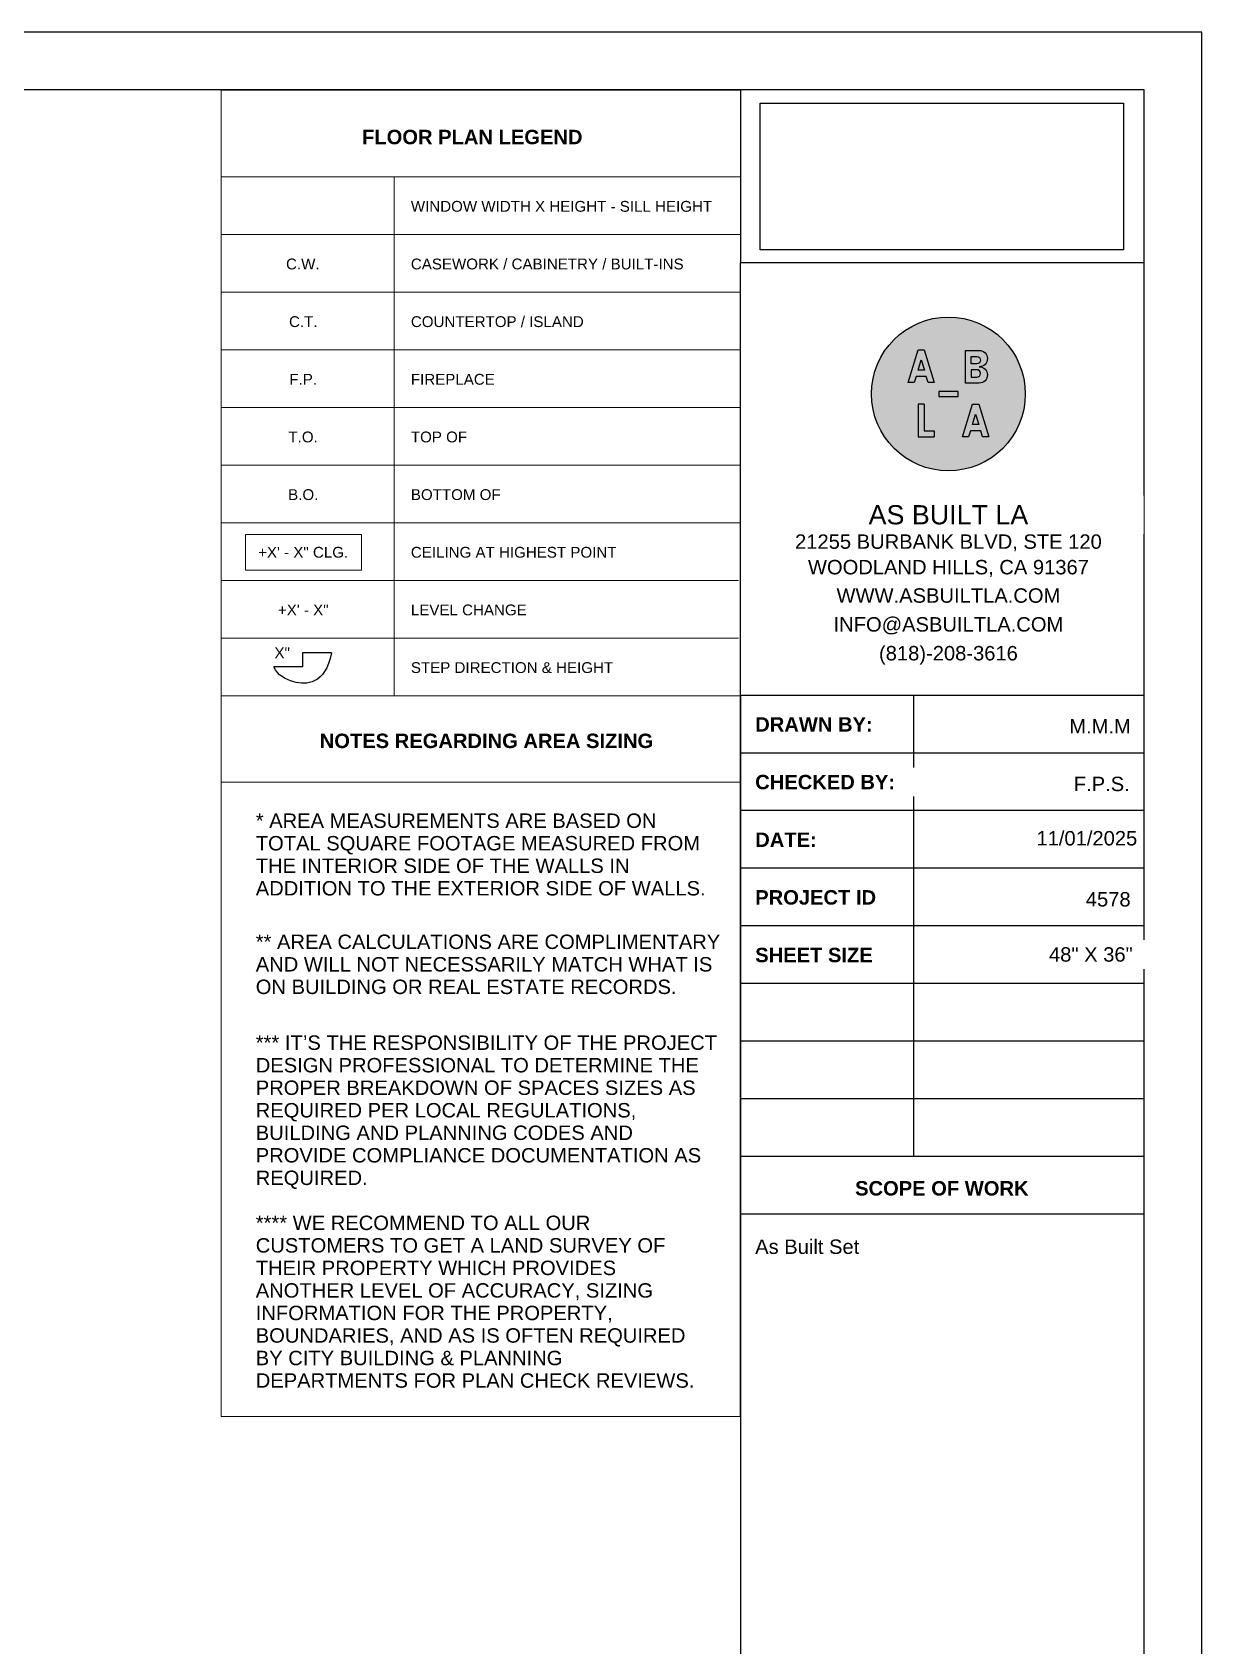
# Model space of a CAD drawing. Header units: inches. Extents: x -2078 to 106214, y -964 to 6385.
# Drawn here: x 63973 to 64622, y 4337 to 5233 of the extents above; entities that cross this region are included whole.
import ezdxf

# ---------------------------------------------------------------- set-up
doc = ezdxf.new("R2010")
doc.units = ezdxf.units.IN
doc.header["$MEASUREMENT"] = 0
doc.set_wipeout_variables(frame=1)
for name, color, linetype, lineweight in [('A-ANNO', 2, 'Continuous', 5), ('A-DETAIL-2', 20, 'Continuous', 25), ('A-DETAIL-3', 40, 'Continuous', 15)]:
    doc.layers.add(name, color=color, linetype=linetype, lineweight=lineweight)
doc.layers.add('A-HATCH', color=9, linetype='Continuous')
doc.layers.add('A-TB', color=7, linetype='Continuous')
doc.styles.add('Arial_3', font='arial.ttf', dxfattribs={"height": 0.125})
doc.styles.add('Arial_5', font='arial.ttf', dxfattribs={"height": 0.09375})
doc.styles.add('Arial_B_2', font='arialbd.ttf', dxfattribs={"height": 0.125})
doc.styles.add('JC', font='arial.ttf', dxfattribs={"height": 0.125})
picture_1 = doc.add_image_def('image1.png', size_in_pixel=(151, 61))

# ---------------------------------------------------------------- blocks, each defined once
blk = doc.blocks.new('JC_TB_48x36 - JC_TB_3624-1264225-Floor Plans')
at = {"layer": 'A-TB'}
for p, q in [((47.997, 24.012), (-0.003, 24.012)), ((47.997, -11.988), (47.997, 24.012)), ((47.497, 23.512), (0.747, 23.512)), ((43.997, 23.512), (43.997, -11.488)), ((47.497, -11.488), (47.497, 23.512)), ((47.497, 22.012), (43.997, 22.012)), ((47.497, 18.262), (43.997, 18.262)), ((45.497, 18.262), (45.497, 14.263)), ((47.497, 17.762), (43.997, 17.762)), ((47.497, 17.263), (43.997, 17.263)), ((47.497, 16.763), (43.997, 16.763)), ((47.497, 16.263), (43.997, 16.263)), ((47.497, 15.763), (43.997, 15.763)), ((47.497, 15.263), (43.997, 15.263)), ((47.497, 14.763), (43.997, 14.763)), ((47.497, 14.263), (43.997, 14.263)), ((47.497, 13.763), (43.997, 13.763))]:
    blk.add_line(p, q, dxfattribs=at)
at = {"layer": 'A-TB', "char_height": 0.125, "attachment_point": 1, "bg_fill": 2}
for s, insert, width, style in [('21255 Burbank Blvd, Ste 120', (44.596, 19.632), 2.74909, 'Arial_3'), ('(818)-208-3616', (45.182, 18.691), 1.44556, 'Arial_3'), ('SCOPE OF WORK', (44.992, 14.05), 1.82747, 'Arial_B_2')]:
    blk.add_mtext(s, dxfattribs=dict(at, insert=insert, width=width, style=style))
for s, insert, width, style in [('WOODLAND HILLS, CA 91367', (44.513, 19.437), 2.95425, 'Arial_3'), ('INFO@ASBUILTLA.COM', (44.738, 18.941), 2.41138, 'Arial_3'), ('DRAWN BY:', (44.126, 18.073), 1.22463, 'Arial_B_2'), ('CHECKED BY:', (44.126, 17.573), 1.4645, 'Arial_B_2'), ('DATE:', (44.126, 17.073), 0.63441, 'Arial_B_2'), ('PROJECT ID', (44.126, 16.573), 1.26566, 'Arial_B_2'), ('SHEET SIZE', (44.126, 16.073), 1.23725, 'Arial_B_2'), ('48" X 36"', (46.673, 16.078), 0.87428, 'Arial_3')]:
    blk.add_mtext(s, dxfattribs=dict(at, insert=insert, width=width, style=style))
at = {"layer": 'A-TB', "insert": (44.751, 19.191), "char_height": 0.125, "width": 2.37666, "attachment_point": 1, "style": 'Arial_3', "bg_fill": 2}
blk.add_mtext('WWW.ASBUILTLA.COM', dxfattribs=at)
blk = doc.blocks.new('Logo - ABLA - CAD Format')
at = {"layer": 'A-HATCH', "true_color": 0xc9ee63}
h = blk.add_hatch(color=71, dxfattribs=at)
h.dxf.hatch_style = 1
h.paths.add_polyline_path([(-0.707, 0.887), (-0.79, 0.617), (-0.624, 0.617)], flags=0)
h.paths.add_polyline_path([(0.595, 0.782), (0.736, 0.782, 1), (0.736, 0.977), (0.595, 0.977)], flags=0)
h.paths.add_polyline_path([(0.595, 0.438), (0.736, 0.438, 1), (0.736, 0.632), (0.595, 0.632)], flags=0)
h.paths.add_polyline_path([(0.624, -0.797), (0.79, -0.797), (0.707, -0.527)], flags=0)
h.paths.add_polyline_path([(-2, 0, 1), (2, 0, 1)])
h.paths.add_polyline_path([(0.803, 0.283), (0.44, 0.283), (0.44, 1.132), (0.803, 1.132, -1), (0.803, 0.707, -1)], flags=16)
h.paths.add_polyline_path([(0.736, 0.438), (0.595, 0.438), (0.595, 0.632), (0.736, 0.632, -1)], flags=0)
h.paths.add_polyline_path([(0.787, -0.267), (1.048, -1.116), (0.888, -1.116), (0.839, -0.957), (0.575, -0.957), (0.526, -1.116), (0.367, -1.116), (0.627, -0.267)], flags=16)
h.paths.add_polyline_path([(0.736, 0.782), (0.595, 0.782), (0.595, 0.977), (0.736, 0.977, -1)], flags=0)
h.paths.add_polyline_path([(0.707, -0.527), (0.79, -0.797), (0.624, -0.797)], flags=0)
h.paths.add_polyline_path([(0.25, 0.062), (0.25, -0.062), (-0.25, -0.062), (-0.25, 0.062)], flags=16)
h.paths.add_polyline_path([(-0.367, 0.298), (-0.526, 0.298), (-0.575, 0.458), (-0.839, 0.458), (-0.888, 0.298), (-1.048, 0.298), (-0.787, 1.147), (-0.627, 1.147)], flags=16)
h.paths.add_polyline_path([(-0.627, -0.267), (-0.627, -0.957), (-0.367, -0.957), (-0.367, -1.116), (-0.787, -1.116), (-0.787, -0.267)], flags=16)
h.paths.add_polyline_path([(-0.624, 0.617), (-0.79, 0.617), (-0.707, 0.887)], flags=0)
at = {"layer": 'A-HATCH'}
h = blk.add_hatch(color=250, dxfattribs=at)
h.dxf.hatch_style = 1
h.paths.add_polyline_path([(-0.627, 1.147), (-0.787, 1.147), (-1.048, 0.298), (-0.888, 0.298), (-0.839, 0.458), (-0.575, 0.458), (-0.526, 0.298), (-0.367, 0.298)])
h.paths.add_polyline_path([(-0.624, 0.617), (-0.79, 0.617), (-0.707, 0.887)], flags=16)
h.paths.add_polyline_path([(0.44, 0.283), (0.803, 0.283, 1), (0.803, 0.707, 1), (0.803, 1.132), (0.44, 1.132)])
h.paths.add_polyline_path([(0.595, 0.438), (0.595, 0.632), (0.736, 0.632, -1), (0.736, 0.438)], flags=16)
h.paths.add_polyline_path([(0.595, 0.782), (0.595, 0.977), (0.736, 0.977, -1), (0.736, 0.782)], flags=16)
h.paths.add_polyline_path([(0.367, -1.116), (0.526, -1.116), (0.575, -0.957), (0.839, -0.957), (0.888, -1.116), (1.048, -1.116), (0.787, -0.267), (0.627, -0.267)])
h.paths.add_polyline_path([(0.707, -0.527), (0.79, -0.797), (0.624, -0.797)], flags=16)
h.paths.add_polyline_path([(0.25, -0.062), (0.25, 0.062), (-0.25, 0.062), (-0.25, -0.062)])
h.paths.add_polyline_path([(-0.787, -1.116), (-0.367, -1.116), (-0.367, -0.957), (-0.627, -0.957), (-0.627, -0.267), (-0.787, -0.267)])
at = {"layer": 'A-HATCH', "true_color": 0xc9ee63}
h = blk.add_hatch(color=71, dxfattribs=at)
h.dxf.hatch_style = 1
h.paths.add_polyline_path([(-0.707, 0.887), (-0.79, 0.617), (-0.624, 0.617)])
h.paths.add_polyline_path([(0.736, 0.782, 1), (0.736, 0.977), (0.595, 0.977), (0.595, 0.782)])
h.paths.add_polyline_path([(0.595, 0.632), (0.595, 0.438), (0.736, 0.438, 1), (0.736, 0.632)])
h.paths.add_polyline_path([(0.624, -0.797), (0.79, -0.797), (0.707, -0.527)])
blk.add_circle((0, 0), 2)
at = {"layer": 'A-HATCH', "color": 250}
for points in [[(-0.627, 1.147), (-0.367, 0.298), (-0.526, 0.298), (-0.575, 0.458), (-0.839, 0.458), (-0.888, 0.298), (-1.048, 0.298), (-0.787, 1.147)], [(-0.707, 0.887), (-0.624, 0.617), (-0.79, 0.617)], [(0.25, 0.062), (-0.25, 0.062), (-0.25, -0.062), (0.25, -0.062)], [(0.787, -0.267), (1.048, -1.116), (0.888, -1.116), (0.839, -0.957), (0.575, -0.957), (0.526, -1.116), (0.367, -1.116), (0.627, -0.267)], [(0.707, -0.527), (0.79, -0.797), (0.624, -0.797)]]:
    blk.add_lwpolyline(points, close=True, dxfattribs=at)
for points in [[(0.803, 0.707, -1), (0.803, 0.283), (0.44, 0.283), (0.44, 1.132), (0.803, 1.132, -1)], [(0.595, 0.977), (0.736, 0.977, -1), (0.736, 0.782), (0.595, 0.782)], [(0.595, 0.438), (0.736, 0.438, 1), (0.736, 0.632), (0.595, 0.632)]]:
    blk.add_lwpolyline(points, format="xyb", close=True, dxfattribs=at)
for points in [[(-0.787, -0.267), (-0.787, -1.116), (-0.367, -1.116)], [(-0.627, -0.267), (-0.787, -0.267)], [(-0.627, -0.267), (-0.627, -0.957), (-0.367, -0.957)], [(-0.367, -0.957), (-0.367, -1.116)]]:
    blk.add_lwpolyline(points, dxfattribs=at)
blk = doc.blocks.new('TB-INFO-ABLA')
blk.add_wipeout([(168, 180), (168, 0), (0, 0), (0, 180)])
blk.add_wipeout([(168, 180), (168, 0), (0, 0), (0, 180)])
at = {"xscale": 16, "yscale": 16, "zscale": 16}
blk.add_blockref('Logo - ABLA - CAD Format', (86.6, 125.44), dxfattribs=at)
at = {"char_height": 6, "width": 168.6195, "attachment_point": 2, "style": 'JC', "bg_fill": 2}
for s, insert in [('21255 BURBANK BLVD, STE 120', (86.6, 66.99)), ('(818)-208-3616', (86.6, 20.54))]:
    blk.add_mtext(s, dxfattribs=dict(at, insert=insert))
for s, insert in [('WOODLAND HILLS, CA 91367', (86.6, 56.36)), ('INFO@ASBUILTLA.COM', (86.6, 32.54))]:
    blk.add_mtext(s, dxfattribs=dict(at, insert=insert))
at = {"insert": (86.6, 44.54), "char_height": 6, "width": 168.6195, "attachment_point": 2, "style": 'JC', "bg_fill": 2}
blk.add_mtext('WWW.ASBUILTLA.COM', dxfattribs=at)
blk.add_lwpolyline([(168, 180), (0, 180), (0, 0), (168, 0)], close=True)
at = {"insert": (86.6, 75.11), "char_height": 8, "width": 154.3467, "attachment_point": 5, "style": 'JC', "bg_fill": 2}
blk.add_mtext('AS BUILT LA ', dxfattribs=at)

msp = doc.modelspace()

# ---------------------------------------------------------------- linework, layer by layer
at = {"layer": 'A-DETAIL-2'}
for p, q in [((64122.992, 4880.504), (64106.992, 4880.504)), ((64138.992, 4888.334), (64122.992, 4888.334)), ((64122.992, 4888.334), (64122.992, 4880.504))]:
    msp.add_line(p, q, dxfattribs=at)
msp.add_open_spline([(64138.992, 4888.334), (64135.497, 4870.354), (64117.793, 4870.354), (64109.552, 4875.754), (64106.992, 4880.504)], degree=3, knots=[0, 0, 0, 0, 0.019910367, 0.034212717, 0.034212717, 0.034212717, 0.034212717], dxfattribs=at)
at = {"layer": 'A-DETAIL-3', "lineweight": 9}
for p, q in [((64365.88, 5200.443), (64077.88, 5200.443)), ((64077.88, 5200.443), (64077.88, 4864.443)), ((64365.88, 5152.443), (64077.88, 5152.443)), ((64173.88, 5152.443), (64173.88, 4864.443)), ((64365.88, 5120.443), (64077.88, 5120.443)), ((64365.88, 4768.443), (64365.88, 5104.443)), ((64365.88, 5104.443), (64365.88, 5056.443)), ((64365.88, 5088.443), (64077.88, 5088.443)), ((64365.88, 5056.443), (64077.88, 5056.443)), ((64365.88, 5024.443), (64077.88, 5024.443)), ((64365.88, 4992.443), (64077.88, 4992.443)), ((64365.88, 4960.443), (64077.88, 4960.443)), ((64365.88, 4928.443), (64077.88, 4928.443)), ((64365.88, 4896.443), (64077.88, 4896.443)), ((64365.88, 4864.443), (64077.88, 4864.443)), ((64077.88, 4864.443), (64077.88, 4464.443)), ((64365.88, 4864.443), (64077.88, 4864.443)), ((64365.88, 4464.443), (64365.88, 4864.443)), ((64077.88, 4816.443), (64365.88, 4816.443)), ((64077.88, 4464.443), (64365.88, 4464.443))]:
    msp.add_line(p, q, dxfattribs=at)

# ---------------------------------------------------------------- texts
at = {"layer": 'A-TB', "char_height": 8, "attachment_point": 1, "style": 'Arial_3', "bg_fill": 3, "box_fill_scale": 1.25, "bg_fill_color": 256, "bg_fill_true_color": 13158600, "bg_fill_transparency": 0}
for s, insert, width in [('M.M.M', (64548.402, 4851.482), 41.006), ('F.P.S.', (64550.896, 4819.482), 37.976), ('4578', (64557.573, 4755.482), 29.896), ('As Built Set', (64374.12, 4562.649), 70.498)]:
    msp.add_mtext(s, dxfattribs=dict(at, insert=insert, width=width))

# ---------------------------------------------------------------- next in the draw order: block references
at = {"layer": 'A-TB', "xscale": 64, "yscale": 64, "zscale": 64}
msp.add_blockref('JC_TB_48x36 - JC_TB_3624-1264225-Floor Plans', (61550.08, 3695.863), dxfattribs=at)

# ---------------------------------------------------------------- next in the draw order: linework, layer by layer
at = {"layer": 'A-ANNO', "flags": 128}
msp.add_lwpolyline([(64091.382, 4954.013), (64155.68, 4954.013), (64155.68, 4934.097), (64091.382, 4934.097)], close=True, dxfattribs=at)

# ---------------------------------------------------------------- next in the draw order: block references
at = {"xscale": 1.333333333333333, "yscale": 1.333333333333333, "zscale": 1.333333333333333}
msp.add_blockref('TB-INFO-ABLA', (64365.88, 4864.663), dxfattribs=at)

# ---------------------------------------------------------------- next in the draw order: texts
at = {"layer": 'A-ANNO', "lineweight": 50, "char_height": 8, "attachment_point": 1}
for s, insert, width, style in [('FLOOR PLAN LEGEND', (64156.011, 5178.533), 147.46, 'Arial_B_2'), ('NOTES REGARDING AREA SIZING', (64132.529, 4843.407), 221.998, 'Arial_B_2'), ('* AREA MEASUREMENTS ARE BASED ON ', (64097.029, 4799.083), 273.508, 'Arial_3'), ('TOTAL SQUARE FOOTAGE MEASURED FROM ', (64097.029, 4786.583), 302.394, 'Arial_3'), ('THE INTERIOR SIDE OF THE WALLS IN ', (64097.029, 4774.083), 256.136, 'Arial_3'), ('ADDITION TO THE EXTERIOR SIDE OF WALLS.', (64097.029, 4761.583), 303.202, 'Arial_3'), ('** AREA CALCULATIONS ARE COMPLIMENTARY ', (64097.029, 4731.886), 315.928, 'Arial_3'), ('AND WILL NOT NECESSARILY MATCH WHAT IS ', (64097.029, 4719.386), 312.09, 'Arial_3'), ('ON BUILDING OR REAL ESTATE RECORDS.', (64097.029, 4706.886), 283.002, 'Arial_3'), ('*** IT', (64097.029, 4675.888), 31.714, 'Arial_3'), ('’', (64123.196, 4675.888), 3.03, 'Arial_3'), ('S THE RESPONSIBILITY OF THE PROJECT ', (64125.696, 4675.888), 279.972, 'Arial_3'), ('DESIGN PROFESSIONAL TO DETERMINE THE ', (64097.029, 4663.388), 301.99, 'Arial_3'), ('PROPER BREAKDOWN OF SPACES SIZES AS ', (64097.029, 4650.888), 300.98, 'Arial_3'), ('REQUIRED PER LOCAL REGULATIONS, ', (64097.029, 4638.388), 259.57, 'Arial_3'), ('BUILDING AND PLANNING CODES AND ', (64097.029, 4625.888), 257.146, 'Arial_3'), ('PROVIDE COMPLIANCE DOCUMENTATION AS ', (64097.029, 4613.388), 303, 'Arial_3'), ('REQUIRED.', (64097.029, 4600.888), 75.144, 'Arial_3'), ('**** WE RECOMMEND TO ALL OUR ', (64097.029, 4575.891), 228.866, 'Arial_3'), ('CUSTOMERS TO GET A LAND SURVEY OF ', (64097.029, 4563.391), 279.366, 'Arial_3'), ('THEIR PROPERTY WHICH PROVIDES ', (64097.029, 4550.891), 246.844, 'Arial_3'), ('ANOTHER LEVEL OF ACCURACY, SIZING ', (64097.029, 4538.391), 271.084, 'Arial_3'), ('INFORMATION FOR THE PROPERTY, ', (64097.029, 4525.891), 243.814, 'Arial_3'), ('BOUNDARIES, AND AS IS OFTEN REQUIRED ', (64097.029, 4513.391), 293.102, 'Arial_3'), ('BY CITY BUILDING & PLANNING ', (64097.029, 4500.891), 210.282, 'Arial_3'), ('DEPARTMENTS FOR PLAN CHECK REVIEWS.', (64097.029, 4488.391), 295.728, 'Arial_3')]:
    msp.add_mtext(s, dxfattribs=dict(at, insert=insert, width=width, style=style))
at = {"layer": 'A-ANNO', "char_height": 6, "attachment_point": 1, "style": 'Arial_5'}
for s, insert, width in [('WINDOW WIDTH X HEIGHT - SILL HEIGHT', (64183.088, 5139.059), 205.232), ('C.W.', (64113.829, 5107.059), 23.23), ('CASEWORK / CABINETRY / BUILT-INS', (64183.088, 5107.059), 185.436), ('C.T.', (64115.495, 5075.059), 19.392), ('COUNTERTOP / ISLAND', (64183.088, 5075.059), 117.766), ('F.P.', (64115.662, 5043.059), 18.786), ('FIREPLACE', (64183.088, 5043.059), 56.964), ('T.O.', (64115.162, 5011.059), 19.998), ('TOP OF', (64183.088, 5011.059), 38.38), ('B.O.', (64114.995, 4979.059), 20.604), ('BOTTOM OF ', (64183.088, 4979.059), 64.236), ('+X\' - X" CLG.', (64098.335, 4947.059), 61.004), ('CEILING AT HIGHEST POINT', (64183.088, 4947.059), 139.38), ('+X\' - X"', (64109.329, 4915.059), 34.138), ('LEVEL CHANGE', (64183.088, 4915.059), 78.982), ('X"', (64107.413, 4891.218), 10.302), ('STEP DIRECTION & HEIGHT', (64183.088, 4883.059), 137.36)]:
    msp.add_mtext(s, dxfattribs=dict(at, insert=insert, width=width))
at = {"layer": 'A-TB', "insert": (64530.179, 4789.351), "char_height": 8, "width": 52.52, "attachment_point": 1, "style": 'Arial_3', "bg_fill": 2}
msp.add_mtext('11/01/2025', dxfattribs=at)

# ---------------------------------------------------------------- next in the draw order: pictures from other files: only their frames are drawn
at = {"color": 7, "true_color": 0xffffff}
image = msp.add_image(picture_1, insert=(64376.977, 5111.883), size_in_units=(201.555, 81.423), dxfattribs=at)
image.dxf.flags = 15

doc.saveas('drawing.dxf')
